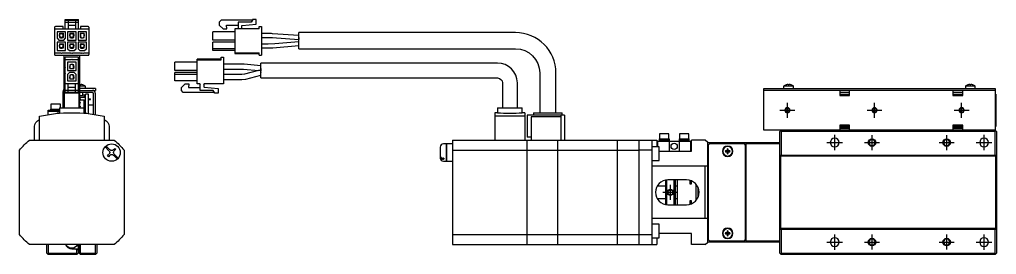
# Model space of a CAD drawing. Extents: x 0 to 802, y -8 to 208.
# Drawn here: x 409.3 to 801.8, y 62.1 to 156.6 of the extents above; entities that cross this region are included whole.
import ezdxf

# ---------------------------------------------------------------- set-up
doc = ezdxf.new("R2010")
doc.units = 0
doc.header["$LTSCALE"] = 0.5
doc.linetypes.add('CENTER', pattern=[50.8, 31.75, -6.35, 6.35, -6.35])
for name, color, linetype in [('MSM_CENTER', 1, 'CENTER'), ('MSM_CONTINUOUS', 7, 'CONTINUOUS'), ('MSM_NARROW', 5, 'CONTINUOUS')]:
    doc.layers.add(name, color=color, linetype=linetype)

msp = doc.modelspace()

# ---------------------------------------------------------------- linework, layer by layer
at = {"layer": 'MSM_CENTER'}
for p, q in [((717.78, 117.13), (717.78, 123.13)), ((752.78, 117.13), (752.78, 123.13)), ((787.78, 117.13), (787.78, 123.13)), ((714.78, 120.13), (720.78, 120.13)), ((749.78, 120.13), (755.78, 120.13)), ((784.78, 120.13), (790.78, 120.13)), ((736.78, 104.03), (736.78, 110.23)), ((751.78, 104.13), (751.78, 110.13)), ((781.78, 104.13), (781.78, 110.13)), ((796.78, 104.03), (796.78, 110.23)), ((733.68, 107.13), (739.88, 107.13)), ((748.78, 107.13), (754.78, 107.13)), ((778.78, 107.13), (784.78, 107.13)), ((793.68, 107.13), (799.88, 107.13)), ((667.78, 87.13), (673.78, 87.13)), ((670.78, 84.13), (670.78, 90.13)), ((733.68, 67.13), (739.88, 67.13)), ((736.78, 64.03), (736.78, 70.23)), ((748.78, 67.13), (754.78, 67.13)), ((751.78, 64.13), (751.78, 70.13)), ((778.78, 67.13), (784.78, 67.13)), ((781.78, 64.13), (781.78, 70.13)), ((793.68, 67.13), (799.88, 67.13)), ((796.78, 64.03), (796.78, 70.23))]:
    msp.add_line(p, q, dxfattribs=at)
at = {"layer": 'MSM_CONTINUOUS'}
for p, q in [((423.37, 153.53), (423.37, 142.53)), ((426.77, 153.83), (423.67, 153.83)), ((426.77, 152.83), (426.77, 153.83)), ((427.57, 152.83), (427.57, 156.63)), ((427.57, 156.63), (432.97, 156.63)), ((427.57, 156.33), (432.97, 156.33)), ((427.57, 155.63), (432.97, 155.63)), ((428.77, 156.33), (428.77, 152.83)), ((428.77, 154.33), (431.77, 154.33)), ((431.77, 156.33), (431.77, 152.83)), ((432.97, 152.83), (432.97, 156.63)), ((433.77, 153.83), (433.77, 152.83)), ((436.87, 153.83), (433.77, 153.83)), ((437.17, 153.53), (437.17, 142.53)), ((490.23, 156.33), (489.53, 155.63)), ((489.53, 155.63), (489.53, 154.33)), ((489.53, 154.33), (491.03, 152.83)), ((502.83, 156.33), (490.23, 156.33)), ((492.53, 152.83), (492.39, 154.33)), ((492.39, 154.33), (497.08, 154.33)), ((502.33, 155.63), (497.08, 155.63)), ((497.08, 155.63), (497.08, 153.13)), ((498.58, 153.13), (498.58, 154.03)), ((498.76, 154.23), (504.33, 154.72)), ((502.83, 156.33), (502.33, 155.63)), ((502.83, 156.63), (502.83, 156.33)), ((504.33, 156.63), (502.83, 156.63)), ((504.33, 154.72), (504.33, 156.63)), ((505.53, 152.83), (505.53, 153.83)), ((505.53, 153.83), (506.53, 153.83)), ((506.53, 153.83), (506.53, 142.23)), ((423.37, 152.83), (437.17, 152.83)), ((424.37, 151.73), (424.37, 149.08)), ((427.77, 151.73), (424.37, 151.73)), ((425.32, 150.58), (425.17, 150.58)), ((425.17, 150.58), (425.17, 150.08)), ((425.17, 150.08), (425.32, 150.08)), ((425.27, 151.08), (425.27, 150.58)), ((425.27, 151.08), (426.87, 151.08)), ((425.27, 150.08), (425.27, 149.43)), ((425.27, 149.43), (425.6, 149.43)), ((425.32, 151.08), (425.32, 149.71)), ((425.32, 149.71), (425.7, 149.33)), ((425.7, 149.33), (426.45, 149.33)), ((426.42, 149.33), (425.87, 149.49)), ((426.28, 150.93), (426.82, 150.78)), ((426.45, 149.33), (426.82, 149.71)), ((426.55, 149.43), (426.87, 149.43)), ((426.82, 149.71), (426.82, 151.08)), ((426.82, 150.58), (426.97, 150.58)), ((426.82, 150.08), (426.97, 150.08)), ((426.87, 150.58), (426.87, 151.08)), ((426.87, 149.43), (426.87, 150.08)), ((426.97, 150.08), (426.97, 150.58)), ((427.77, 149.08), (427.77, 151.73)), ((431.97, 151.73), (428.57, 151.73)), ((428.57, 151.73), (428.57, 148.33)), ((429.37, 150.58), (429.37, 150.08)), ((429.52, 150.58), (429.37, 150.58)), ((429.37, 150.08), (429.52, 150.08)), ((429.47, 151.08), (429.47, 150.58)), ((429.47, 151.08), (431.07, 151.08)), ((429.47, 150.08), (429.47, 149.43)), ((429.47, 149.43), (429.8, 149.43)), ((429.52, 151.08), (429.52, 149.71)), ((429.52, 149.71), (429.9, 149.33)), ((429.9, 149.33), (430.65, 149.33)), ((430.65, 149.33), (431.02, 149.71)), ((430.75, 149.43), (431.07, 149.43)), ((431.02, 149.71), (431.02, 151.08)), ((431.02, 150.58), (431.17, 150.58)), ((431.02, 150.08), (431.17, 150.08)), ((431.07, 150.58), (431.07, 151.08)), ((431.07, 149.43), (431.07, 150.08)), ((431.17, 150.08), (431.17, 150.58)), ((431.97, 148.33), (431.97, 151.73)), ((432.77, 151.73), (432.77, 148.33)), ((436.17, 151.73), (432.77, 151.73)), ((433.57, 150.58), (433.57, 150.08)), ((433.72, 150.58), (433.57, 150.58)), ((433.57, 150.08), (433.72, 150.08)), ((433.67, 151.08), (435.27, 151.08)), ((433.67, 151.08), (433.67, 150.58)), ((433.67, 150.08), (433.67, 149.43)), ((433.67, 149.43), (434, 149.43)), ((433.72, 151.08), (433.72, 149.71)), ((433.72, 149.71), (434.1, 149.33)), ((434.1, 149.33), (434.85, 149.33)), ((434.85, 149.33), (435.22, 149.71)), ((434.95, 149.43), (435.27, 149.43)), ((435.22, 149.71), (435.22, 151.08)), ((435.22, 150.58), (435.37, 150.58)), ((435.22, 150.08), (435.37, 150.08)), ((435.27, 150.58), (435.27, 151.08)), ((435.27, 149.43), (435.27, 150.08)), ((435.37, 150.08), (435.37, 150.58)), ((436.17, 148.33), (436.17, 151.73)), ((495.83, 151.73), (486.93, 151.73)), ((486.93, 148.33), (486.93, 151.73)), ((491.03, 152.83), (492.53, 152.83)), ((505.53, 152.83), (495.83, 152.83)), ((495.83, 152.83), (495.83, 142.98)), ((510.15, 150.96), (506.53, 150.96)), ((506.53, 149.46), (510.15, 149.46)), ((510.84, 149.43), (521.47, 148.64)), ((521.53, 150.14), (510.96, 150.93)), ((521.53, 149.38), (521.47, 148.64)), ((521.53, 144.88), (521.53, 151.38)), ((608.53, 151.38), (521.53, 151.38)), ((424.37, 149.08), (425.12, 148.33)), ((424.37, 147.53), (424.37, 144.13)), ((427.77, 147.53), (424.37, 147.53)), ((425.12, 148.33), (427.02, 148.33)), ((425.32, 146.38), (425.17, 146.38)), ((425.17, 146.38), (425.17, 145.88)), ((425.17, 145.88), (425.32, 145.88)), ((425.27, 146.88), (426.87, 146.88)), ((425.27, 146.88), (425.27, 146.38)), ((425.27, 145.88), (425.27, 145.23)), ((425.27, 145.23), (425.6, 145.23)), ((425.32, 146.88), (425.32, 145.51)), ((425.32, 145.51), (425.7, 145.13)), ((425.86, 146.73), (426.39, 146.88)), ((426.74, 145.42), (426.29, 145.29)), ((426.45, 145.13), (426.82, 145.51)), ((426.55, 145.23), (426.87, 145.23)), ((426.82, 145.51), (426.82, 146.88)), ((426.82, 146.38), (426.97, 146.38)), ((426.82, 145.88), (426.97, 145.88)), ((426.87, 146.38), (426.87, 146.88)), ((426.87, 145.23), (426.87, 145.88)), ((426.97, 145.88), (426.97, 146.38)), ((427.02, 148.33), (427.77, 149.08)), ((427.77, 144.13), (427.77, 147.53)), ((428.57, 148.33), (431.97, 148.33)), ((428.57, 147.53), (428.57, 144.88)), ((431.97, 147.53), (428.57, 147.53)), ((429.52, 146.38), (429.37, 146.38)), ((429.37, 146.38), (429.37, 145.88)), ((429.37, 145.88), (429.52, 145.88)), ((429.47, 146.88), (431.07, 146.88)), ((429.47, 146.88), (429.47, 146.38)), ((429.47, 145.88), (429.47, 145.23)), ((429.47, 145.23), (429.8, 145.23)), ((429.52, 146.88), (429.52, 145.51)), ((429.53, 146.88), (429.52, 146.8)), ((429.52, 145.51), (429.9, 145.13)), ((430.65, 145.13), (431.02, 145.51)), ((430.75, 145.23), (431.07, 145.23)), ((431.02, 145.51), (431.02, 146.88)), ((431.02, 146.88), (431.02, 146.8)), ((431.02, 146.38), (431.17, 146.38)), ((431.02, 145.88), (431.17, 145.88)), ((431.07, 146.38), (431.07, 146.88)), ((431.07, 145.23), (431.07, 145.88)), ((431.17, 145.88), (431.17, 146.38)), ((431.97, 144.88), (431.97, 147.53)), ((432.77, 148.33), (436.17, 148.33)), ((432.77, 147.53), (432.77, 144.88)), ((436.17, 147.53), (432.77, 147.53)), ((433.72, 146.38), (433.57, 146.38)), ((433.57, 146.38), (433.57, 145.88)), ((433.57, 145.88), (433.72, 145.88)), ((433.67, 146.88), (435.27, 146.88)), ((433.67, 146.88), (433.67, 146.38)), ((433.67, 145.88), (433.67, 145.23)), ((433.67, 145.23), (434, 145.23)), ((433.72, 146.88), (433.72, 145.51)), ((433.72, 145.51), (434.1, 145.13)), ((433.81, 145.42), (434.26, 145.29)), ((434.69, 146.73), (434.16, 146.88)), ((434.85, 145.13), (435.22, 145.51)), ((434.95, 145.23), (435.27, 145.23)), ((435.22, 145.51), (435.22, 146.88)), ((435.22, 146.38), (435.37, 146.38)), ((435.22, 145.88), (435.37, 145.88)), ((435.27, 146.38), (435.27, 146.88)), ((435.27, 145.23), (435.27, 145.88)), ((435.37, 145.88), (435.37, 146.38)), ((436.17, 144.88), (436.17, 147.53)), ((495.83, 148.33), (486.93, 148.33)), ((495.83, 147.53), (486.93, 147.53)), ((486.93, 144.13), (486.93, 147.53)), ((509.15, 146.76), (506.53, 146.76)), ((506.53, 145.26), (510.13, 145.26)), ((511.79, 146.86), (509.15, 146.76)), ((510.98, 145.29), (521.53, 146.13)), ((521.47, 147.63), (511.79, 146.86)), ((423.37, 143.23), (425.82, 143.23)), ((423.67, 142.23), (436.87, 142.23)), ((424.37, 144.13), (427.77, 144.13)), ((425.7, 145.13), (426.45, 145.13)), ((426.32, 143.23), (429.75, 143.23)), ((427.02, 142.23), (427.02, 121.13)), ((427.57, 127.03), (427.57, 141.43)), ((432.97, 141.43), (427.57, 141.43)), ((428.57, 144.88), (429.32, 144.13)), ((429.32, 144.13), (431.22, 144.13)), ((429.9, 145.13), (430.65, 145.13)), ((430.25, 143.23), (430.3, 143.23)), ((430.8, 143.23), (433.67, 143.23)), ((431.22, 144.13), (431.97, 144.88)), ((432.77, 144.88), (433.52, 144.13)), ((432.97, 127.03), (432.97, 141.43)), ((433.52, 144.13), (435.42, 144.13)), ((433.52, 121.13), (433.52, 142.23)), ((434.1, 145.13), (434.85, 145.13)), ((434.17, 143.23), (434.22, 143.23)), ((434.72, 143.23), (434.77, 143.23)), ((435.27, 143.23), (437.17, 143.23)), ((435.42, 144.13), (436.17, 144.88)), ((495.83, 144.88), (486.93, 144.88)), ((495.83, 144.13), (486.93, 144.13)), ((490.28, 140.43), (490.28, 141.43)), ((490.28, 141.43), (491.28, 141.43)), ((491.28, 141.43), (491.28, 130.83)), ((495.83, 143.23), (505.53, 143.23)), ((495.83, 142.98), (505.53, 142.98)), ((505.53, 142.23), (505.53, 143.23)), ((505.53, 142.23), (506.53, 142.23)), ((521.53, 144.88), (608.53, 144.88)), ((430.02, 140.43), (427.57, 140.43)), ((431.97, 139.53), (428.57, 139.53)), ((428.57, 139.53), (428.57, 136.13)), ((429.37, 137.78), (429.37, 137.28)), ((429.52, 137.78), (429.37, 137.78)), ((429.47, 138.43), (429.47, 137.78)), ((429.8, 138.43), (429.47, 138.43)), ((429.9, 138.53), (429.52, 138.16)), ((429.52, 138.16), (429.52, 136.78)), ((430.65, 138.53), (429.9, 138.53)), ((432.97, 140.43), (430.52, 140.43)), ((431.02, 138.16), (430.65, 138.53)), ((431.07, 138.43), (430.75, 138.43)), ((431.02, 136.78), (431.02, 138.16)), ((431.17, 137.78), (431.02, 137.78)), ((431.07, 137.78), (431.07, 138.43)), ((431.17, 137.28), (431.17, 137.78)), ((431.97, 136.13), (431.97, 139.53)), ((471.68, 136.13), (471.68, 139.53)), ((480.58, 139.53), (471.68, 139.53)), ((480.58, 130.83), (480.58, 140.68)), ((490.28, 140.68), (480.58, 140.68)), ((480.58, 140.43), (490.28, 140.43)), ((499.18, 138.66), (491.28, 138.66)), ((499.47, 138.65), (499.18, 138.66)), ((506.28, 137.99), (499.47, 138.65)), ((506.28, 133.13), (506.28, 139.13)), ((601.28, 139.13), (506.28, 139.13)), ((427.27, 136.13), (427.27, 121.13)), ((428.57, 136.13), (431.97, 136.13)), ((429.32, 135.33), (428.57, 134.58)), ((428.57, 134.58), (428.57, 131.93)), ((431.22, 135.33), (429.32, 135.33)), ((429.37, 137.28), (429.52, 137.28)), ((429.52, 133.58), (429.37, 133.58)), ((429.37, 133.58), (429.37, 133.08)), ((429.47, 137.28), (429.47, 136.78)), ((431.07, 136.78), (429.47, 136.78)), ((429.8, 134.23), (429.47, 134.23)), ((429.47, 134.23), (429.47, 133.58)), ((429.9, 134.33), (429.52, 133.96)), ((429.52, 133.96), (429.52, 132.58)), ((430.65, 134.33), (429.9, 134.33)), ((431.02, 133.96), (430.65, 134.33)), ((431.07, 134.23), (430.75, 134.23)), ((431.17, 137.28), (431.02, 137.28)), ((431.02, 132.58), (431.02, 133.96)), ((431.17, 133.58), (431.02, 133.58)), ((431.07, 136.78), (431.07, 137.28)), ((431.07, 133.58), (431.07, 134.23)), ((431.17, 133.08), (431.17, 133.58)), ((431.97, 134.58), (431.22, 135.33)), ((431.97, 131.93), (431.97, 134.58)), ((433.27, 121.13), (433.27, 136.13)), ((480.58, 136.13), (471.68, 136.13)), ((480.58, 136.13), (471.68, 136.13)), ((471.68, 131.93), (471.68, 135.33)), ((480.58, 135.33), (471.68, 135.33)), ((480.58, 134.58), (471.68, 134.58)), ((491.28, 136.66), (499.18, 136.66)), ((498.63, 134.46), (491.28, 134.46)), ((499.64, 134.59), (498.63, 134.46)), ((499.18, 136.66), (499.28, 136.65)), ((499.28, 136.65), (505.33, 136.07)), ((505.33, 136.07), (499.64, 134.59)), ((500.15, 132.65), (506.28, 134.25)), ((506.06, 136.13), (505.33, 136.07)), ((506.06, 136.13), (506.28, 135.28)), ((506.09, 136), (506.18, 135.99)), ((506.28, 136.98), (506.18, 135.99)), ((618.28, 135.13), (618.28, 119.13)), ((624.78, 119.13), (624.78, 135.13)), ((432.97, 130.83), (427.57, 130.83)), ((428.57, 131.93), (431.97, 131.93)), ((428.77, 127.33), (428.77, 130.83)), ((429.37, 133.08), (429.52, 133.08)), ((429.47, 133.08), (429.47, 132.58)), ((431.07, 132.58), (429.47, 132.58)), ((431.17, 133.08), (431.02, 133.08)), ((431.07, 132.58), (431.07, 133.08)), ((431.77, 127.33), (431.77, 130.83)), ((435.77, 129.83), (433.52, 129.83)), ((433.57, 130.39), (433.57, 130.52)), ((433.97, 130.39), (433.57, 130.39)), ((433.97, 130.52), (433.97, 130.39)), ((434.72, 130.39), (434.7, 130.39)), ((435.77, 128.93), (435.77, 129.83)), ((480.58, 131.93), (471.68, 131.93)), ((480.58, 131.93), (471.68, 131.93)), ((474.28, 129.33), (475.78, 130.83)), ((475.78, 130.83), (477.28, 130.83)), ((477.28, 130.83), (477.14, 129.33)), ((477.28, 130.83), (477.14, 129.33)), ((481.53, 130.83), (480.58, 130.83)), ((481.53, 130.83), (480.58, 130.83)), ((481.53, 130.83), (481.53, 130.83)), ((481.83, 128.03), (481.83, 130.53)), ((483.33, 130.53), (483.33, 129.63)), ((483.62, 130.83), (483.63, 130.83)), ((491.28, 130.83), (483.63, 130.83)), ((491.28, 130.83), (483.63, 130.83)), ((491.28, 132.46), (498.63, 132.46)), ((498.63, 132.46), (500.15, 132.65)), ((506.28, 133.13), (601.28, 133.13)), ((603.28, 131.13), (603.28, 121.13)), ((609.28, 121.13), (609.28, 131.13)), ((720.28, 129.83), (716.28, 129.83)), ((716.28, 129.83), (716.28, 128.93)), ((717.35, 130.39), (717.33, 130.39)), ((718.08, 130.39), (718.08, 130.52)), ((718.48, 130.39), (718.08, 130.39)), ((718.48, 130.52), (718.48, 130.39)), ((719.23, 130.39), (719.2, 130.39)), ((720.28, 128.93), (720.28, 129.83)), ((793.28, 129.83), (789.28, 129.83)), ((789.28, 129.83), (789.28, 128.93)), ((790.35, 130.39), (790.33, 130.39)), ((791.08, 130.39), (791.08, 130.52)), ((791.48, 130.39), (791.08, 130.39)), ((791.48, 130.52), (791.48, 130.39)), ((792.23, 130.39), (792.2, 130.39)), ((793.28, 128.93), (793.28, 129.83)), ((426.77, 121.43), (426.77, 127.73)), ((432.97, 128.03), (427.57, 128.03)), ((432.97, 127.33), (427.57, 127.33)), ((432.97, 127.03), (427.57, 127.03)), ((431.77, 129.33), (428.77, 129.33)), ((439.77, 128.93), (433.52, 128.93)), ((433.52, 128.13), (439.77, 128.13)), ((438.57, 127.33), (433.52, 127.33)), ((433.52, 126.13), (434.77, 126.13)), ((434.57, 125.93), (433.52, 125.93)), ((434.57, 125.93), (434.77, 126.13)), ((434.77, 126.13), (434.77, 127.33)), ((434.77, 126.38), (435.77, 126.38)), ((435.77, 125.84), (435.22, 125.84)), ((435.22, 125.38), (435.22, 125.84)), ((436.97, 126.63), (435.77, 126.63)), ((435.77, 119.13), (435.77, 126.63)), ((436.97, 118.75), (436.97, 126.63)), ((438.97, 118.5), (438.97, 126.93)), ((439.77, 128.93), (439.77, 128.13)), ((439.77, 118.37), (439.77, 126.93)), ((474.28, 128.03), (474.28, 129.33)), ((474.98, 127.33), (474.28, 128.03)), ((474.98, 127.33), (474.28, 128.03)), ((487.58, 127.33), (474.98, 127.33)), ((487.58, 127.33), (474.98, 127.33)), ((477.14, 129.33), (481.83, 129.33)), ((487.08, 128.03), (481.83, 128.03)), ((487.08, 128.03), (481.83, 128.03)), ((483.51, 129.44), (489.08, 128.95)), ((487.58, 127.33), (487.08, 128.03)), ((487.58, 127.33), (487.08, 128.03)), ((487.58, 127.03), (487.58, 127.33)), ((489.08, 127.03), (487.58, 127.03)), ((489.08, 127.03), (487.58, 127.03)), ((489.08, 128.95), (489.08, 127.03)), ((708.28, 128.93), (801.28, 128.93)), ((708.28, 112.13), (708.28, 128.93)), ((801.28, 128.13), (708.28, 128.13)), ((738.78, 128.13), (738.78, 126.13)), ((742.78, 127.33), (738.78, 127.33)), ((738.78, 126.63), (742.78, 126.63)), ((738.78, 126.13), (742.78, 126.13)), ((742.78, 126.13), (742.78, 128.13)), ((784.28, 128.13), (784.28, 126.13)), ((788.28, 127.33), (784.28, 127.33)), ((784.28, 126.63), (788.28, 126.63)), ((784.28, 126.13), (788.28, 126.13)), ((788.28, 126.13), (788.28, 128.13)), ((801.28, 128.93), (801.28, 112.13)), ((801.28, 126.63), (801.58, 126.63)), ((801.58, 126.63), (801.58, 113.63)), ((425.67, 122.63), (421.87, 122.63)), ((421.87, 122.63), (421.87, 120.63)), ((425.67, 121.13), (425.67, 122.63)), ((433.52, 125.38), (435.77, 125.38)), ((433.52, 124.88), (433.62, 124.88)), ((433.62, 124.88), (433.62, 124.38)), ((433.62, 124.38), (435.27, 124.38)), ((435.27, 118.92), (435.27, 124.38)), ((436.97, 124.76), (437.77, 124.76)), ((436.97, 124.51), (437.77, 124.51)), ((438.97, 122.13), (436.97, 122.13)), ((437.77, 124.51), (437.77, 124.76)), ((420.77, 120.13), (421.77, 120.13)), ((420.77, 118.37), (420.77, 120.13)), ((425.27, 119.63), (420.77, 119.63)), ((421.77, 120.63), (425.27, 120.63)), ((421.77, 120.63), (421.77, 119.63)), ((425.27, 120.13), (421.77, 120.13)), ((424.45, 119.13), (425.27, 119.13)), ((424.45, 119.13), (424.45, 118.85)), ((425.27, 121.13), (435.27, 121.13)), ((425.27, 121.13), (425.27, 118.92)), ((427.02, 121.43), (426.77, 121.43)), ((435.27, 119.13), (436.09, 119.13)), ((436.09, 118.85), (436.09, 119.13)), ((600.28, 119.13), (600.28, 108.13)), ((601.28, 119.13), (600.28, 119.13)), ((601.28, 121.13), (611.28, 121.13)), ((601.28, 121.13), (601.28, 119.13)), ((611.28, 119.13), (611.28, 121.13)), ((612.28, 119.13), (611.28, 119.13)), ((612.28, 119.13), (612.28, 108.13)), ((613.28, 118.13), (613.28, 109.33)), ((628.28, 118.13), (613.28, 118.13)), ((615.71, 119.13), (627.35, 119.13)), ((615.71, 119.13), (615.71, 118.13)), ((626.78, 118.13), (626.78, 108.13)), ((627.35, 118.13), (627.35, 119.13)), ((628.28, 118.13), (628.28, 108.13)), ((417.27, 108.13), (417.27, 117.7)), ((443.27, 117.7), (443.27, 108.13)), ((612.28, 117.7), (600.28, 117.7)), ((614.78, 117.53), (614.78, 108.13)), ((626.78, 117.53), (614.78, 117.53)), ((742.78, 114.13), (738.78, 114.13)), ((738.78, 114.13), (738.78, 112.13)), ((742.78, 112.13), (742.78, 114.13)), ((788.28, 114.13), (784.28, 114.13)), ((784.28, 114.13), (784.28, 112.13)), ((788.28, 112.13), (788.28, 114.13)), ((415.27, 108.13), (415.27, 113.55)), ((445.27, 113.55), (445.27, 108.13)), ((670.18, 110.63), (666.38, 110.63)), ((666.38, 110.63), (666.38, 108.63)), ((670.18, 108.63), (670.18, 110.63)), ((678.18, 110.63), (674.38, 110.63)), ((674.38, 110.63), (674.38, 108.63)), ((678.18, 108.63), (678.18, 110.63)), ((801.28, 112.13), (708.28, 112.13)), ((715.28, 112.13), (714.78, 111.63)), ((714.78, 62.63), (714.78, 111.63)), ((715.03, 111.88), (715.28, 111.63)), ((715.28, 111.63), (715.28, 102.03)), ((801.28, 111.63), (715.28, 111.63)), ((742.78, 113.63), (738.78, 113.63)), ((738.78, 113.43), (742.78, 113.43)), ((738.78, 112.93), (742.78, 112.93)), ((788.28, 113.63), (784.28, 113.63)), ((784.28, 113.43), (788.28, 113.43)), ((784.28, 112.93), (788.28, 112.93)), ((801.58, 113.63), (801.28, 113.63)), ((801.78, 111.63), (801.28, 112.13)), ((801.28, 111.63), (801.53, 111.88)), ((801.28, 102.03), (801.28, 111.63)), ((801.78, 111.63), (801.78, 62.63)), ((413.27, 108.13), (413.14, 108.01)), ((413.3, 108.13), (447.24, 108.13)), ((447.4, 108.01), (447.27, 108.13)), ((580.73, 106.63), (579.58, 106.63)), ((580.73, 106.63), (580.73, 99.63)), ((580.78, 106.58), (580.73, 106.58)), ((583.28, 106.63), (580.78, 106.63)), ((580.78, 106.63), (580.78, 99.63)), ((583.28, 108.13), (613.23, 108.13)), ((583.28, 108.13), (583.28, 66.13)), ((613.23, 66.13), (613.23, 108.13)), ((613.23, 108.08), (613.28, 108.08)), ((614.78, 109.33), (613.28, 109.33)), ((613.28, 66.13), (613.28, 108.13)), ((613.28, 108.13), (649.53, 108.13)), ((625.53, 66.13), (625.53, 108.13)), ((625.53, 108.08), (625.58, 108.08)), ((625.58, 66.13), (625.58, 108.13)), ((649.53, 66.13), (649.53, 108.13)), ((649.53, 108.08), (649.58, 108.08)), ((649.58, 66.13), (649.58, 108.13)), ((649.58, 108.13), (665.28, 108.13)), ((658.28, 66.13), (658.28, 108.13)), ((663.28, 108.13), (663.28, 66.13)), ((665.28, 108.13), (665.28, 105.38)), ((678.98, 107.63), (665.58, 107.63)), ((665.58, 107.63), (665.58, 105.38)), ((666.28, 108.63), (670.28, 108.63)), ((666.28, 108.63), (666.28, 107.63)), ((666.28, 108.13), (670.28, 108.13)), ((670.28, 108.63), (670.28, 103.63)), ((674.28, 108.63), (674.28, 103.63)), ((674.28, 108.63), (678.28, 108.63)), ((674.28, 108.13), (678.28, 108.13)), ((678.28, 107.63), (678.28, 108.63)), ((678.98, 103.63), (678.98, 107.63)), ((679.28, 103.63), (679.28, 108.13)), ((684.78, 108.13), (679.28, 108.13)), ((685.78, 107.13), (684.78, 108.13)), ((685.78, 67.13), (685.78, 107.13)), ((685.78, 107.13), (714.78, 107.13)), ((686.48, 106.63), (685.98, 106.13)), ((685.98, 106.13), (685.98, 68.13)), ((700.48, 106.63), (686.48, 106.63)), ((700.98, 106.13), (700.48, 106.63)), ((700.98, 68.13), (700.98, 106.13)), ((701.28, 67.13), (701.28, 107.13)), ((714.78, 106.63), (701.28, 106.63)), ((409.4, 104.26), (409.27, 104.13)), ((409.27, 70.16), (409.27, 104.1)), ((445.21, 103.84), (443.63, 105.43)), ((443.98, 105.78), (445.57, 104.19)), ((444.61, 101.83), (445.21, 102.43)), ((445.57, 102.07), (444.97, 101.47)), ((446.98, 104.19), (447.58, 104.8)), ((447.64, 101.41), (446.98, 102.07)), ((447.94, 104.44), (447.33, 103.84)), ((447.33, 102.43), (448.92, 100.84)), ((447.58, 104.8), (447.94, 104.44)), ((451.27, 104.13), (451.14, 104.26)), ((451.27, 104.1), (451.27, 70.16)), ((578.28, 105.33), (578.28, 100.93)), ((583.28, 104.1), (613.23, 104.1)), ((613.23, 103.85), (613.28, 103.85)), ((613.28, 104.1), (625.53, 104.1)), ((625.53, 103.85), (625.58, 103.85)), ((625.58, 104.1), (649.53, 104.1)), ((649.53, 103.85), (649.58, 103.85)), ((649.58, 104.1), (658.28, 104.1)), ((663.28, 104.13), (658.28, 104.13)), ((666.28, 105.38), (663.28, 105.38)), ((666.28, 99.88), (666.28, 105.38)), ((666.28, 103.63), (679.28, 103.63)), ((693.54, 103.87), (692.86, 103.87)), ((692.86, 103.39), (693.54, 103.39)), ((693.54, 104.55), (693.54, 103.87)), ((693.54, 103.39), (693.54, 102.72)), ((694.02, 103.87), (694.02, 104.55)), ((694.7, 103.87), (694.02, 103.87)), ((694.02, 102.72), (694.02, 103.39)), ((694.02, 103.39), (694.7, 103.39)), ((444.97, 101.47), (444.61, 101.83)), ((448.57, 100.49), (447.64, 101.41)), ((579.78, 100.84), (579.58, 100.84)), ((579.78, 100.49), (579.58, 100.49)), ((579.58, 99.63), (580.73, 99.63)), ((579.78, 100.84), (579.78, 100.49)), ((580.73, 99.68), (580.78, 99.68)), ((580.78, 99.63), (583.28, 99.63)), ((663.28, 99.88), (666.28, 99.88)), ((685.98, 101.38), (685.78, 101.38)), ((701.28, 101.38), (700.98, 101.38)), ((701.28, 100.88), (700.98, 100.88)), ((714.98, 101.73), (715.28, 102.03)), ((714.98, 101.73), (714.98, 72.53)), ((801.58, 101.73), (714.98, 101.73)), ((715.28, 102.03), (801.28, 102.03)), ((801.28, 102.03), (801.58, 101.73)), ((801.58, 72.53), (801.58, 101.73)), ((685.78, 97.63), (663.28, 97.63)), ((684.78, 76.63), (684.78, 97.63)), ((685.98, 97.13), (685.78, 97.13)), ((685.98, 94.63), (685.78, 94.63)), ((700.98, 95.38), (701.28, 95.38)), ((668.98, 82.2), (668.98, 92.07)), ((669.18, 92.1), (669.18, 82.17)), ((677.28, 92.13), (669.78, 92.13)), ((672.28, 82.13), (672.28, 92.13)), ((672.78, 82.13), (672.78, 92.13)), ((673.48, 92.13), (673.48, 82.13)), ((678.68, 90.47), (678.68, 91.93)), ((679.18, 90.49), (678.68, 90.49)), ((679.18, 90.47), (678.68, 90.47)), ((679.18, 91.76), (679.18, 90.47)), ((701.08, 92.13), (700.98, 92.13)), ((701.08, 82.13), (701.08, 92.13)), ((701.28, 91.93), (701.08, 92.13)), ((668.98, 89.63), (665.45, 89.63)), ((673.48, 89.63), (672.78, 89.63)), ((681.18, 84.01), (681.18, 90.26)), ((681.98, 85.43), (681.98, 88.84)), ((682.12, 88.38), (681.98, 88.38)), ((665.45, 84.63), (668.98, 84.63)), ((672.78, 84.63), (673.48, 84.63)), ((678.68, 83.8), (679.18, 83.8)), ((678.68, 82.33), (678.68, 83.8)), ((678.68, 83.78), (679.18, 83.78)), ((679.18, 83.8), (679.18, 82.51)), ((681.98, 85.88), (682.12, 85.88)), ((669.78, 82.13), (677.28, 82.13)), ((685.78, 79.63), (685.98, 79.63)), ((700.98, 82.13), (701.08, 82.13)), ((701.28, 78.88), (700.98, 78.88)), ((701.08, 82.13), (701.28, 82.33)), ((685.78, 76.63), (663.28, 76.63)), ((685.78, 77.13), (685.98, 77.13)), ((666.28, 74.38), (663.28, 74.38)), ((666.28, 68.88), (666.28, 74.38)), ((685.78, 72.88), (685.98, 72.88)), ((693.54, 70.87), (692.86, 70.87)), ((693.54, 71.55), (693.54, 70.87)), ((694.02, 70.87), (694.02, 71.55)), ((694.7, 70.87), (694.02, 70.87)), ((700.98, 73.38), (701.28, 73.38)), ((700.98, 72.88), (701.28, 72.88)), ((715.28, 72.23), (714.98, 72.53)), ((801.58, 72.53), (714.98, 72.53)), ((715.28, 72.23), (715.28, 62.63)), ((801.28, 72.23), (715.28, 72.23)), ((801.58, 72.53), (801.28, 72.23)), ((801.28, 62.63), (801.28, 72.23)), ((409.27, 70.13), (409.4, 70.01)), ((451.14, 70.01), (451.27, 70.13)), ((583.28, 70.16), (613.23, 70.16)), ((613.23, 70.42), (613.28, 70.42)), ((613.28, 70.16), (625.53, 70.16)), ((625.53, 70.42), (625.58, 70.42)), ((625.58, 70.16), (649.53, 70.16)), ((649.53, 70.42), (649.58, 70.42)), ((649.58, 70.16), (658.28, 70.16)), ((658.28, 70.13), (663.28, 70.13)), ((663.28, 68.88), (666.28, 68.88)), ((665.28, 68.88), (665.28, 66.13)), ((679.28, 70.63), (666.28, 70.63)), ((679.28, 66.13), (679.28, 70.63)), ((684.78, 66.13), (685.78, 67.13)), ((714.78, 67.13), (685.78, 67.13)), ((685.98, 68.13), (686.48, 67.63)), ((686.48, 67.63), (700.48, 67.63)), ((692.86, 70.39), (693.54, 70.39)), ((693.54, 70.39), (693.54, 69.72)), ((694.02, 69.72), (694.02, 70.39)), ((694.02, 70.39), (694.7, 70.39)), ((700.48, 67.63), (700.98, 68.13)), ((701.28, 67.63), (714.78, 67.63)), ((413.14, 66.26), (413.27, 66.13)), ((447.24, 66.13), (413.3, 66.13)), ((420.27, 62.63), (420.27, 66.13)), ((420.77, 66.13), (420.77, 62.63)), ((430.27, 64.43), (432.77, 64.43)), ((431.77, 64.43), (432.27, 63.93)), ((432.27, 63.93), (432.63, 64.43)), ((432.27, 62.63), (432.27, 63.93)), ((432.77, 66.13), (432.77, 62.63)), ((433.27, 62.63), (433.27, 66.13)), ((433.67, 66.13), (433.67, 62.63)), ((439.77, 62.63), (439.77, 66.13)), ((440.27, 66.13), (440.27, 62.63)), ((447.27, 66.13), (447.4, 66.26)), ((583.28, 66.13), (613.23, 66.13)), ((613.23, 66.18), (613.28, 66.18)), ((613.28, 66.13), (625.53, 66.13)), ((625.53, 66.18), (625.58, 66.18)), ((625.58, 66.13), (649.53, 66.13)), ((649.53, 66.18), (649.58, 66.18)), ((649.58, 66.13), (665.28, 66.13)), ((684.78, 66.13), (679.28, 66.13)), ((420.77, 62.13), (420.27, 62.63)), ((420.52, 62.38), (420.77, 62.63)), ((420.77, 62.63), (432.27, 62.63)), ((432.27, 62.13), (420.77, 62.13)), ((432.27, 62.63), (432.52, 62.38)), ((432.77, 62.63), (432.27, 62.13)), ((433.47, 62.43), (433.27, 62.63)), ((433.67, 62.63), (433.47, 62.43)), ((433.77, 62.13), (433.47, 62.43)), ((433.67, 62.63), (439.77, 62.63)), ((439.77, 62.13), (433.77, 62.13)), ((439.77, 62.63), (440.02, 62.38)), ((440.27, 62.63), (439.77, 62.13)), ((714.78, 62.63), (715.28, 62.13)), ((715.28, 62.63), (715.03, 62.38)), ((715.28, 62.63), (801.28, 62.63)), ((801.28, 62.13), (715.28, 62.13)), ((801.53, 62.38), (801.28, 62.63)), ((801.28, 62.13), (801.78, 62.63))]:
    msp.add_line(p, q, dxfattribs=at)
for centre, radius in [((426.07, 150.21), 0.75), ((430.27, 150.21), 0.75), ((426.07, 146.01), 0.75), ((430.27, 146.01), 0.75), ((434.47, 146.01), 0.75), ((717.78, 120.13), 0.783), ((752.78, 120.13), 0.783), ((787.78, 120.13), 0.783), ((446.27, 103.13), 3.5), ((672.28, 105.63), 1.25), ((670.78, 87.13), 1.01)]:
    msp.add_circle(centre, radius, dxfattribs=at)
at = {"layer": 'MSM_CONTINUOUS', "extrusion": (0, 0, -1)}
for centre, radius in [((-736.78, 107.13), 1.75), ((-751.78, 107.13), 1.23), ((-781.78, 107.13), 1.23), ((-796.78, 107.13), 1.75), ((-693.78, 103.63), 2.1), ((-693.78, 103.63), 1.9), ((-693.78, 70.63), 2.1), ((-693.78, 70.63), 1.9), ((-736.78, 67.13), 1.75), ((-751.78, 67.13), 1.23), ((-781.78, 67.13), 1.23), ((-796.78, 67.13), 1.75)]:
    msp.add_circle(centre, radius, dxfattribs=at)
at = {"layer": 'MSM_CONTINUOUS'}
for centre, radius, start, end in [((423.67, 153.53), 0.3, 90, 180), ((436.87, 153.53), 0.3, 0, 90), ((510.15, 140.21), 10.75, 85.7108, 90), ((608.53, 135.13), 16.25, 0, 90), ((510.13, 156.01), 10.75, 270, 274.548), ((521.47, 148.71), 0.0727, 269.5183, 319.7354), ((521.46, 147.54), 0.0894, 43.2643, 86.3748), ((423.67, 142.53), 0.3, 180, 270), ((436.87, 142.53), 0.3, 270, 0), ((430.27, 136.13), 3, 154.1588, 205.8426), ((430.27, 136.13), 3, 334.1588, 25.8426), ((601.28, 131.13), 8, 0, 90), ((433.77, 127.33), 3.19, 93.5904, 94.4896), ((433.77, 127.33), 3.19, 73.0947, 86.4096), ((433.77, 127.33), 3.2, 51.3178, 72.73), ((481.53, 130.53), 0.3, 0, 90), ((481.53, 130.53), 0.3, 0, 90), ((483.63, 130.53), 0.3, 90, 180), ((483.53, 129.63), 0.2, 180, 265), ((718.28, 127.33), 3.2, 107.27, 128.6822), ((718.28, 127.33), 3.19, 93.5904, 106.9053), ((718.28, 127.33), 3.19, 73.0947, 86.4096), ((718.28, 127.33), 3.2, 51.3178, 72.73), ((791.28, 127.33), 3.2, 107.27, 128.6822), ((791.28, 127.33), 3.19, 93.5904, 106.9053), ((791.28, 127.33), 3.19, 73.0947, 86.4096), ((791.28, 127.33), 3.2, 51.3178, 72.73), ((427.97, 127.73), 1.2, 142.3415, 180), ((438.57, 126.93), 1.2, 0, 90), ((606.29, 179.15), 60.23, 265.2289, 269.9909), ((606.27, 179.18), 60.26, 270.0102, 274.77), ((579.58, 105.33), 1.3, 90, 180), ((693.78, 103.63), 0.95, 165.3667, 194.6333), ((693.78, 103.63), 0.365, 138.8496, 221.1504), ((693.78, 103.63), 0.95, 75.3667, 104.6333), ((693.78, 103.63), 0.365, 48.8496, 131.1504), ((693.78, 103.63), 0.365, 228.8496, 311.1504), ((693.78, 103.63), 0.95, 255.3667, 284.6333), ((693.78, 103.63), 0.365, 318.8496, 41.1504), ((693.78, 103.63), 0.95, 345.3667, 14.6333), ((579.03, 101.79), 0.754, 185.8166, 221.8939), ((579.03, 101.44), 0.751, 181.7681, 218.8955), ((579.58, 100.93), 1.3, 180, 270), ((579.5, 101.89), 1.41, 221.3743, 272.8178), ((579.49, 102.23), 1.39, 222.8199, 273.04), ((669.78, 87.13), 5, 90, 270), ((677.28, 87.13), 5, 270, 90), ((693.78, 70.63), 0.95, 165.3667, 194.6333), ((693.78, 70.63), 0.365, 138.8496, 221.1504), ((693.78, 70.63), 0.95, 75.3667, 104.6333), ((693.78, 70.63), 0.365, 48.8496, 131.1504), ((693.78, 70.63), 0.365, 318.8496, 41.1504), ((693.78, 70.63), 0.95, 345.3667, 14.6333), ((693.78, 70.63), 0.365, 228.8496, 311.1504), ((693.78, 70.63), 0.95, 255.3667, 284.6333), ((430.27, 67.23), 2.8, 203.1324, 270)]:
    msp.add_arc(centre, radius, start, end, dxfattribs=at)
at = {"layer": 'MSM_CONTINUOUS', "extrusion": (0, 0, -1)}
for centre, radius, start, end in [((-496.78, 153.13), 0.3, 180, 270), ((-498.78, 154.03), 0.2, 0, 85), ((-498.88, 153.13), 0.3, 270, 0), ((-510.15, 140.21), 9.25, 90, 94.2892), ((-426.07, 143.23), 0.25, 180, 0), ((-430, 143.23), 0.25, 180, 0), ((-430.55, 143.23), 0.25, 180, 0), ((-433.92, 143.23), 0.25, 180, 0), ((-434.47, 143.23), 0.25, 180, 0), ((-435.02, 143.23), 0.25, 180, 0), ((-608.53, 135.13), 9.75, 90, 180), ((-430.27, 140.43), 0.25, 359.9993, 179.9993), ((-430.27, 137.66), 1, 298.9543, 318.5897), ((-430.27, 137.66), 1, 221.4089, 241.0443), ((-430.27, 133.46), 1, 298.9543, 318.5897), ((-430.27, 133.46), 1, 221.4089, 241.0443), ((-481.53, 130.53), 0.3, 90, 180), ((-481.53, 130.53), 0.3, 90, 180), ((-483.63, 130.53), 0.3, 0, 90), ((-483.63, 130.53), 0.3, 0, 90), ((-601.28, 131.13), 2, 90, 180), ((-438.57, 126.93), 0.4, 90, 180), ((-433.37, 123.13), 0.25, 126.8699, 233.1301), ((-433.37, 121.63), 0.25, 126.8699, 233.1301), ((-430.27, 59.13), 60, 77.4867, 102.5133), ((-418.27, 113.55), 3, 0, 70.5288), ((-442.27, 113.55), 3, 109.4712, 180), ((-430.27, 87.13), 27, 38.9424, 51.0576), ((-430.27, 87.13), 27, 128.9424, 141.0576), ((-444.51, 103.13), 1, 135, 225), ((-446.27, 104.9), 1, 225, 315), ((-446.27, 101.37), 1, 45, 135), ((-448.04, 103.13), 1, 315, 45), ((-430.27, 87.13), 27, 308.9424, 321.0576), ((-430.27, 87.13), 27, 218.9424, 231.0576), ((-430.27, 67.23), 2.6, 205.029, 334.971)]:
    msp.add_arc(centre, radius, start, end, dxfattribs=at)
at = {"layer": 'MSM_NARROW', "extrusion": (0, 0, -1)}
for centre in [(-717.78, 120.13), (-752.78, 120.13), (-787.78, 120.13)]:
    msp.add_circle(centre, 1, dxfattribs=at)
at = {"layer": 'MSM_NARROW'}
for centre, radius in [((751.78, 107.13), 1.5), ((781.78, 107.13), 1.5), ((670.78, 87.13), 1.25), ((751.78, 67.13), 1.5), ((781.78, 67.13), 1.5)]:
    msp.add_circle(centre, radius, dxfattribs=at)

doc.saveas('drawing.dxf')
